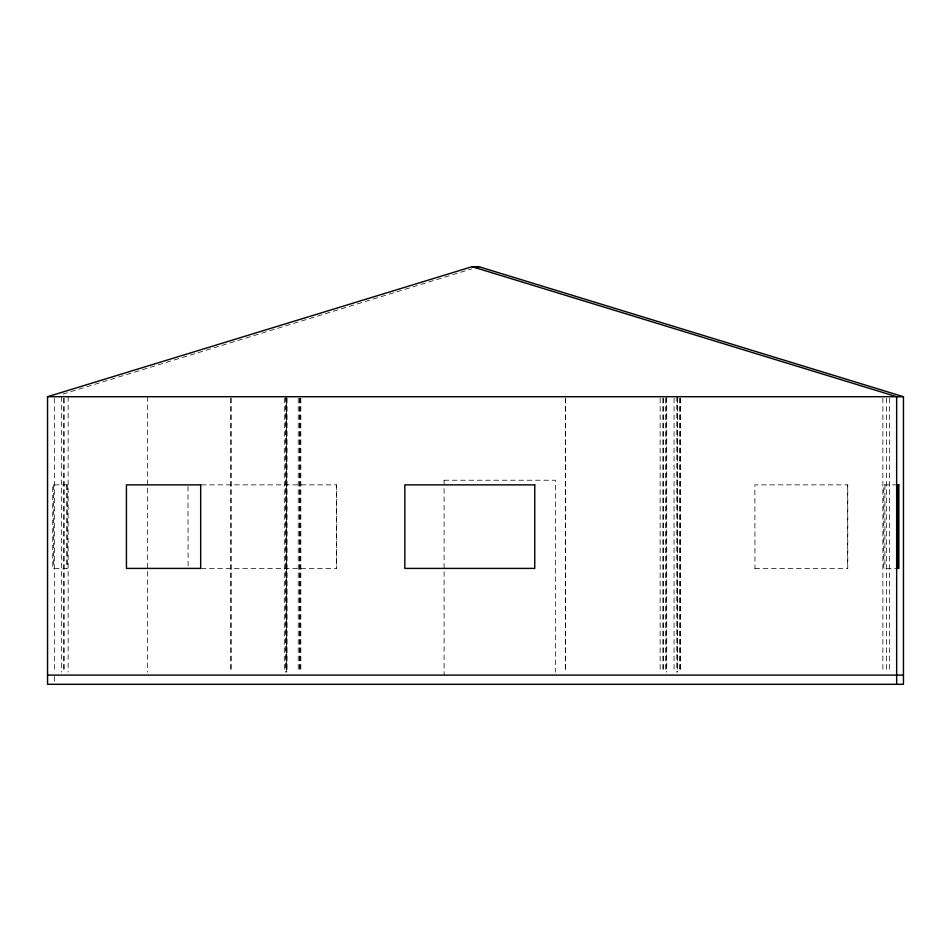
<?xml version="1.0" encoding="UTF-8"?>
<svg xmlns="http://www.w3.org/2000/svg" width="951" height="951" viewBox="0 0 951 951"><rect width="100%" height="100%" fill="white"/><g stroke="black" fill="none" stroke-linecap="round" stroke-linejoin="round"><path stroke-width="0.71" stroke-dasharray="4.75 3.57" d="M62.849 394.106L471.791 268.871M443.986 480.231L555.455 480.231L555.336 672.167M201.35 484.867L336.571 484.867L336.571 568.401L201.35 568.401M754.856 568.401L847.769 568.401L847.769 484.867L754.856 484.867L754.975 568.401M897.459 484.867L883.764 484.867L883.764 568.401L897.685 568.401M889.423 398.196L889.423 672.155M886.463 398.196L886.356 672.155M884.929 484.867L884.929 568.401M882.861 398.196L882.861 672.155M847.662 484.867L847.662 568.401M680.619 398.196L680.619 672.155M680.298 398.196L680.298 672.155M679.418 398.196L679.418 672.155M677.671 396.71L677.564 672.155M677.445 398.196L677.445 672.155M676.791 396.71L676.791 672.155M674.057 398.196L674.057 672.155M666.699 396.71L666.699 672.155M666.378 398.196L666.378 672.155M665.498 398.196L665.498 672.155M663.525 398.196L663.525 672.155M662.871 398.196L662.871 672.155M660.137 398.196L660.137 672.155M565.429 398.196L565.429 672.155M565.322 398.196L565.322 672.155M444.093 480.231L444.093 675.115M336.464 484.867L336.464 568.401M300.849 398.196L300.849 672.155M300.076 398.196L300.076 672.155M299.422 398.196L299.422 672.155M298.222 398.196L298.222 672.155M287.036 398.196L287.036 672.155M286.703 396.71L286.703 672.155L286.596 398.196M286.156 398.196L286.156 672.155M285.502 396.71L285.502 672.155M284.301 398.196L284.301 672.155M231.022 398.196L231.022 672.155M230.915 398.196L230.915 672.155M187.989 486.341L188.096 566.927M147.393 396.71L147.512 672.155M68.139 396.71L68.139 672.155M66.653 484.867L66.653 568.401M63.99 398.196L63.99 672.155M63.872 398.196L63.872 672.155M61.577 396.71L61.577 672.155M54.338 398.196L54.338 672.155M54.338 676.434L54.338 682.996M53.458 484.867L53.458 568.401M67.378 484.867L52.733 484.867L52.733 568.401L67.378 568.401L67.378 484.867"/><path stroke-width="1.43" d="M47.55 396.71L472.112 266.696L478.888 266.696L903.45 396.71L903.45 684.304L47.55 684.304L47.55 396.71L903.45 396.71M476.047 267.564L478.888 266.696M47.55 675.115L903.45 675.115M472.112 266.696L896.662 396.71L896.662 684.304M200.673 484.867L126.435 484.867L126.435 568.401L200.673 568.401L200.673 484.867M534.747 484.867L404.829 484.867L404.829 568.401L534.747 568.401L534.747 484.867M898.85 484.867L897.685 484.867L897.685 568.401L898.85 568.401L898.85 484.867"/></g></svg>
